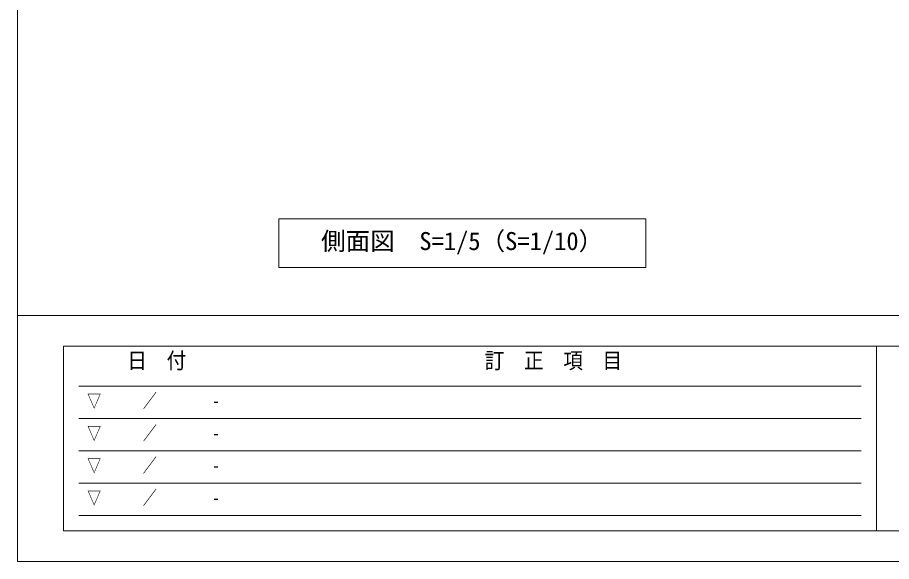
# Model space of a CAD drawing. Units: millimetres, scale not verified, with parts at other scales. Extents: x -1916 to 1917, y -1364 to 1364.
# Drawn here: x -1916 to -1204, y -1364 to -921 of the extents above; entities that cross this region are included whole.
import ezdxf
from ezdxf.enums import TextEntityAlignment as Align

# ---------------------------------------------------------------- set-up
doc = ezdxf.new("R2010")
doc.units = ezdxf.units.MM
doc.header["$LTSCALE"] = 10
doc.layers.add('1-6_F-6', color=3, linetype='Continuous', lineweight=18)
doc.layers.add('F-4', color=7, linetype='Continuous', lineweight=18)
doc.styles.add('ＭＳ ゴシック', font='')
doc.styles.get('ＭＳ ゴシック').set_extended_font_data('MS Gothic')

msp = doc.modelspace()

# ---------------------------------------------------------------- linework, layer by layer
at = {"layer": '1-6_F-6'}
msp.add_lwpolyline([(-1703.2, -1085.2), (-1404.47, -1085.2), (-1404.47, -1124.98), (-1703.2, -1124.98)], close=True, dxfattribs=at)
at = {"layer": 'F-4', "color": 3}
msp.add_line((1900.73, -1163.99), (-1915.97, -1163.99), dxfattribs=at)
at = {"layer": 'F-4'}
for p, q in [((-1878.43, -1189.02), (1863.18, -1189.02)), ((-1878.43, -1189.02), (-1878.43, -1339.18)), ((-1216.59, -1189.02), (-1216.59, -1339.18)), ((-1229.11, -1221.55), (-1865.91, -1221.55)), ((-1229.11, -1247.83), (-1865.91, -1247.83)), ((-1229.11, -1274.11), (-1865.91, -1274.11)), ((-1229.11, -1300.39), (-1865.91, -1300.39)), ((-1229.11, -1326.67), (-1865.91, -1326.67)), ((-1878.43, -1339.18), (1863.18, -1339.18))]:
    msp.add_line(p, q, dxfattribs=at)
msp.add_lwpolyline([(-1915.97, 1338.76), (-1915.97, -1364.21), (1900.73, -1364.21)], dxfattribs=at)

# ---------------------------------------------------------------- texts
at = {"layer": '1-6_F-6', "color": 7, "style": 'ＭＳ ゴシック'}
msp.add_text('側面図\u3000S=1/5（S=1/10）', height=14.66, dxfattribs=at).set_placement((-1668.84, -1115.09), align=Align.BOTTOM_LEFT)
at = {"layer": 'F-4', "style": 'ＭＳ ゴシック'}
for s, height, width, p in [('日\u3000付', 13.02, 0.9, (-1826.55, -1211.02)), ('訂\u3000正\u3000項\u3000目', 13.02, 0.9, (-1535.61, -1211.02)), ('▽\u3000\u3000\u3000／\u3000\u3000\u3000\u3000-', 11.07, 0.75, (-1859.21, -1242.2)), ('▽\u3000\u3000\u3000／\u3000\u3000\u3000\u3000-', 11.07, 0.75, (-1859.21, -1268.48)), ('▽\u3000\u3000\u3000／\u3000\u3000\u3000\u3000-', 11.07, 0.75, (-1859.21, -1294.76)), ('▽\u3000\u3000\u3000／\u3000\u3000\u3000\u3000-', 11.07, 0.75, (-1859.21, -1321.04))]:
    msp.add_text(s, height=height, dxfattribs=dict(at, width=width)).set_placement(p, align=Align.BOTTOM_LEFT)

doc.saveas('drawing.dxf')
